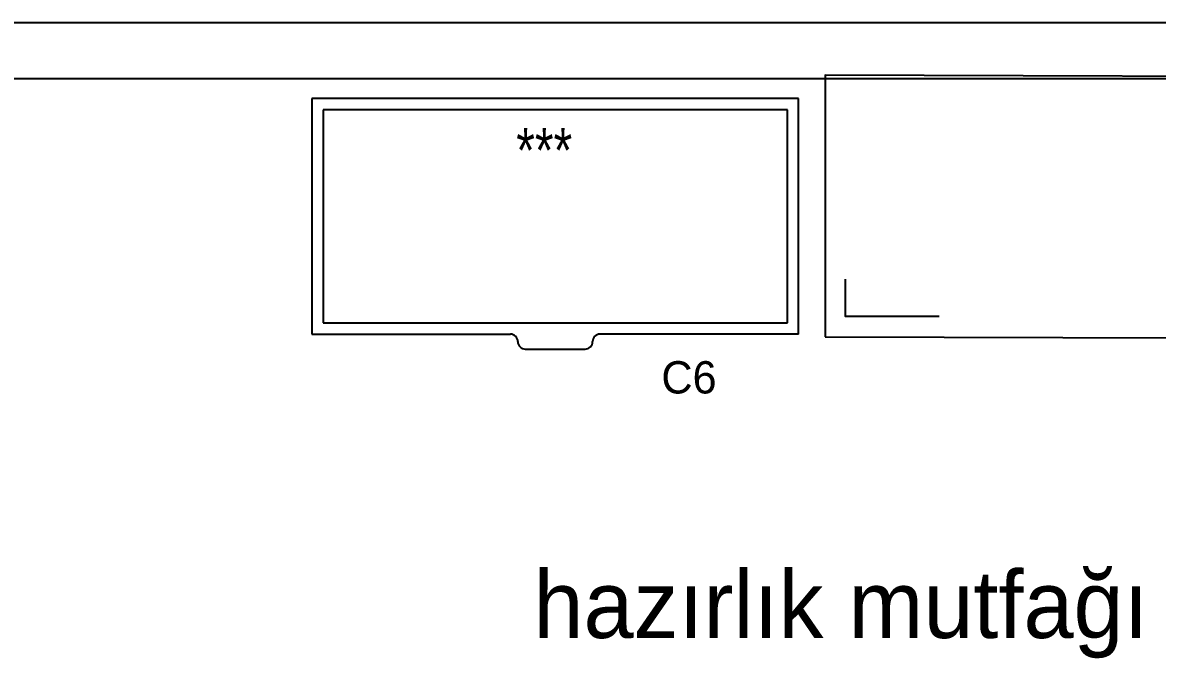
# Model space of a CAD drawing. Header units: centimetres. Extents: x 112015 to 133851, y 84304 to 98493.
# Drawn here: x 115744.6 to 116048.1, y 89299.9 to 89469.9 of the extents above; entities that cross this region are included whole.
import ezdxf
from ezdxf.enums import TextEntityAlignment as Align

# ---------------------------------------------------------------- set-up
doc = ezdxf.new("R2010")
doc.units = ezdxf.units.CM
doc.header["$LTSCALE"] = 100
doc.header["$MEASUREMENT"] = 0
doc.linetypes.add('DASHED', pattern=[19.05, 12.7, -6.35])
doc.layers.get('0').update_dxf_attribs({"linetype": 'CONTINUOUS'})
doc.layers.add('BL-G', color=102, linetype='CONTINUOUS')
doc.layers.add('S2000-002 Çizgi', color=7, linetype='CONTINUOUS')
doc.styles.add('style1', font='stylu.ttf', dxfattribs={"height": 15})
doc.styles.add('TAKSİM', font='GOTHIC.TTF', dxfattribs={"height": 20})

# ---------------------------------------------------------------- blocks, each defined once
blk = doc.blocks.new('A$C70273054')
at = {"layer": 'S2000-002 Çizgi'}
for p, q in [((130.2, 67), (0, 67)), ((0, 67), (0, 4)), ((130.2, 4), (130.2, 67)), ((0, 4), (53.1, 4)), ((130.2, 4), (77.1, 4)), ((55.1, 2), (55.1, 2)), ((75.1, 2), (75.1, 2)), ((57.1, 0), (73.1, 0))]:
    blk.add_line(p, q, dxfattribs=at)
at = {"layer": 'S2000-002 Çizgi', "linetype": 'DASHED'}
blk.add_lwpolyline([(3, 7), (127.2, 7), (127.2, 64), (3, 64)], close=True, dxfattribs=at)
at = {"layer": 'S2000-002 Çizgi'}
for centre, start, end in [((53.1, 2), 0, 90), ((77.1, 2), 90, 180), ((57.1, 2), 180, 270), ((73.1, 2), 270, 0)]:
    blk.add_arc(centre, 2, start, end, dxfattribs=at)
at = {"layer": 'S2000-002 Çizgi', "style": 'style1', "width": 0.8}
blk.add_text('***', height=12, dxfattribs=at).set_placement((54.67, 47.18))

msp = doc.modelspace()

# ---------------------------------------------------------------- linework, layer by layer
for p, q in [((118134.55, 89469.93), (115232.55, 89469.93)), ((118119.55, 89454.93), (115647.55, 89454.93))]:
    msp.add_line(p, q)
at = {"layer": 'BL-G', "linetype": 'Continuous'}
msp.add_lwpolyline([(115959.23, 89385.86), (116118.23, 89385.39), (116118.23, 89455.39), (115959.23, 89455.86)], close=True, dxfattribs=at)
msp.add_lwpolyline([(115989.7, 89391.32), (115964.7, 89391.32), (115964.7, 89401.32)], dxfattribs=at)

# ---------------------------------------------------------------- block references
at = {"layer": 'S2000-002 Çizgi'}
msp.add_blockref('A$C70273054', (115821.93, 89382.6), dxfattribs=at)

# ---------------------------------------------------------------- texts
at = {"style": 'TAKSİM'}
msp.add_text('C6', height=8.64, dxfattribs=at).set_placement((115922.81, 89370.72), align=Align.CENTER)
msp.add_text('hazırlık mutfağı', height=18, dxfattribs=at).set_placement((115881.2, 89305.3))

doc.saveas('drawing.dxf')
